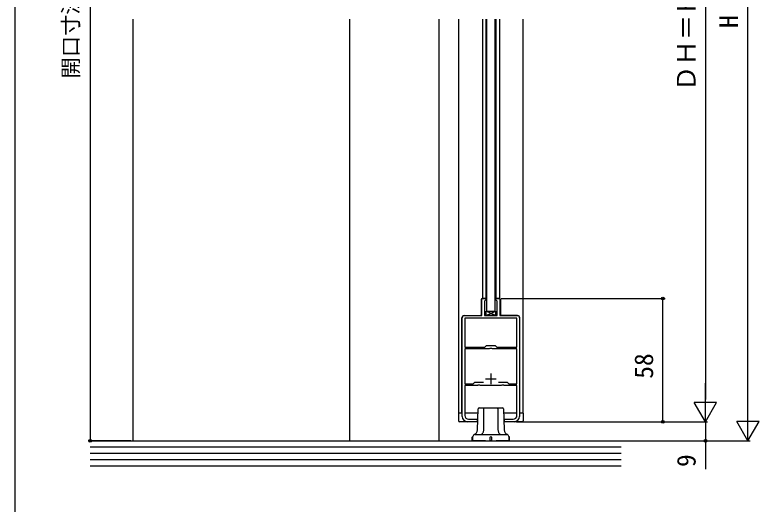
# Model space of a CAD drawing. Units: millimetres, scale not verified. Extents: x -525 to 525, y -783 to 779.
# Drawn here: x -525 to -174.8, y -21.8 to 208.6 of the extents above; entities that cross this region are included whole.
import ezdxf
from ezdxf.enums import TextEntityAlignment as Align

# ---------------------------------------------------------------- set-up
doc = ezdxf.new("R2010")
doc.units = ezdxf.units.MM
doc.header["$LTSCALE"] = 4
for name, color, linetype in [('0-2_YKK_11', 7, 'Continuous'), ('0-3_YKK_12', 2, 'Continuous'), ('0-4_YKK_13', 4, 'Continuous'), ('0-6_YKK_D', 6, 'Continuous'), ('0-7_YKK_ZWAK', 7, 'Continuous'), ('0-8_YSS_K', 3, 'Continuous')]:
    doc.layers.add(name, color=color, linetype=linetype)
doc.styles.add('ＭＳ ゴシック', font='')
doc.styles.get('ＭＳ ゴシック').set_extended_font_data('MS Gothic')

msp = doc.modelspace()

# ---------------------------------------------------------------- linework, layer by layer
at = {"layer": '0-2_YKK_11'}
for p, q in [((-314.502, 19.536), (-314.502, 66.036)), ((-287.502, 66.036), (-287.502, 19.536)), ((-301.002, 39.736), (-301.002, 34.736)), ((-303.502, 37.236), (-298.502, 37.236))]:
    msp.add_line(p, q, dxfattribs=at)
for points in [[(-313.502, 67.036), (-305.302, 67.036), (-305.302, 75.036), (-303.302, 75.036), (-303.302, 74.436), (-303.502, 74.236), (-304.002, 73.736), (-304.002, 67.036), (-298.002, 67.036), (-298.002, 73.736), (-298.502, 74.236), (-298.702, 74.436), (-298.702, 75.036), (-296.702, 75.036), (-296.702, 67.036), (-288.502, 67.036)], [(-297.469, 35.636), (-293.402, 35.636), (-292.602, 34.836), (-288.702, 34.836), (-288.702, 51.336), (-300.26, 51.336), (-300.538, 51.523), (-301.465, 51.523), (-301.743, 51.336), (-313.302, 51.336), (-313.302, 34.836), (-309.402, 34.836), (-308.602, 35.636), (-304.535, 35.636)], [(-288.702, 20.036), (-288.702, 34.036), (-294.66, 34.036), (-294.938, 34.223), (-295.865, 34.223), (-296.143, 34.036), (-300.544, 34.036), (-300.727, 34.156), (-301.277, 34.156), (-301.46, 34.036), (-305.86, 34.036), (-306.138, 34.223), (-307.065, 34.223), (-307.343, 34.036), (-313.302, 34.036), (-313.302, 20.036)], [(-311.502, 18.236), (-307.502, 18.236), (-307.502, 17.036), (-312.002, 17.036)], [(-290.002, 17.036), (-294.502, 17.036), (-294.502, 18.236), (-290.502, 18.236)]]:
    msp.add_lwpolyline(points, dxfattribs=at)
msp.add_lwpolyline([(-288.702, 65.836), (-313.302, 65.836), (-313.302, 52.136), (-303.802, 52.136), (-303.002, 52.936), (-299.002, 52.936), (-298.202, 52.136), (-288.702, 52.136)], close=True, dxfattribs=at)
msp.add_lwpolyline([(-288.702, 65.836), (-313.302, 65.836), (-313.302, 52.136), (-303.802, 52.136), (-303.002, 52.936), (-299.002, 52.936), (-298.202, 52.136), (-288.702, 52.136)], close=True, dxfattribs=at)
for centre, radius, start, end in [((-313.502, 66.036), 1, 90.00001, 179.99999), ((-288.502, 66.036), 1, 0.00001, 89.99999), ((-312.002, 19.536), 2.5, 180.00001, 269.99999), ((-311.502, 20.036), 1.8, 180.00001, 269.99999), ((-290.502, 20.036), 1.8, 270.00001, 359.99999), ((-290.002, 19.536), 2.5, 270.00001, 359.99999)]:
    msp.add_arc(centre, radius, start, end, dxfattribs=at)
at = {"layer": '0-3_YKK_12'}
for p, q in [((-367.504, 206.536), (-367.504, 8.036)), ((-325.504, 206.536), (-325.504, 8.036)), ((-316.002, 21.036), (-316.002, 206.536)), ((-305.002, 206.536), (-305.002, 74.994)), ((-303.302, 206.536), (-303.302, 75.036)), ((-298.702, 206.536), (-298.702, 75.036)), ((-297.002, 206.536), (-297.002, 74.994)), ((-286.002, 206.536), (-286.002, 21.036)), ((-305.502, 74.536), (-305.502, 67.336)), ((-303.002, 75.036), (-305.002, 75.036)), ((-297.002, 75.036), (-299.002, 75.036)), ((-296.502, 74.536), (-296.502, 67.336)), ((-313.602, 67.036), (-305.802, 67.036)), ((-288.402, 67.036), (-296.202, 67.036)), ((-314.602, 21.036), (-314.602, 66.036)), ((-287.402, 21.036), (-287.402, 66.036))]:
    msp.add_line(p, q, dxfattribs=at)
for centre, radius, start, end in [((-305.002, 74.536), 0.5, 90, 180), ((-297.002, 74.536), 0.5, 0, 90), ((-313.602, 66.036), 1, 90, 180), ((-305.802, 67.336), 0.3, 270, 0), ((-296.202, 67.336), 0.3, 180, 270), ((-288.402, 66.036), 1, 0, 90)]:
    msp.add_arc(centre, radius, start, end, dxfattribs=at)
at = {"layer": '0-4_YKK_13'}
for p, q in [((-303.152, 67.036), (-298.852, 69.036)), ((-298.852, 67.036), (-303.152, 69.036)), ((-303.002, 69.036), (-299.002, 69.036)), ((-316.202, 21.036), (-316.202, 17.536)), ((-314.502, 21.036), (-316.202, 21.036)), ((-307.002, 21.036), (-313.302, 21.036)), ((-307.249, 13.233), (-307.014, 23.048)), ((-306.514, 23.536), (-306.291, 23.536)), ((-306.291, 23.536), (-303.98, 23.536)), ((-304.327, 13.476), (-304.257, 23.048)), ((-303.98, 23.536), (-303.703, 23.536)), ((-303.703, 23.536), (-298.301, 23.536)), ((-298.301, 23.536), (-298.024, 23.536)), ((-298.024, 23.536), (-295.713, 23.536)), ((-297.746, 23.048), (-297.677, 13.476)), ((-295.713, 23.536), (-295.49, 23.536)), ((-288.702, 21.036), (-295.002, 21.036)), ((-294.99, 23.048), (-294.755, 13.233)), ((-285.802, 21.036), (-287.502, 21.036)), ((-285.802, 21.036), (-285.802, 17.536)), ((-307.102, 17.036), (-315.702, 17.036)), ((-286.302, 17.036), (-295.002, 17.036)), ((-308.467, 11.036), (-307.458, 11.036)), ((-307.458, 11.036), (-303.502, 11.036)), ((-303.502, 11.036), (-298.502, 11.036)), ((-298.502, 11.036), (-294.546, 11.036)), ((-294.546, 11.036), (-293.537, 11.036)), ((-309.802, 8.036), (-309.802, 9.736)), ((-309.502, 8.036), (-309.802, 8.036)), ((-309.502, 8.036), (-309.467, 10.053)), ((-309.502, 10.036), (-309.467, 10.036)), ((-308.698, 8.036), (-309.502, 8.036)), ((-303.502, 8.036), (-308.698, 8.036)), ((-303.502, 8.036), (-301.302, 8.036)), ((-301.302, 8.036), (-301.302, 9.736)), ((-301.002, 8.036), (-301.302, 8.036)), ((-300.702, 8.036), (-298.502, 8.036)), ((-293.306, 8.036), (-298.502, 8.036)), ((-292.502, 10.036), (-292.537, 10.036)), ((-292.202, 8.036), (-292.502, 8.036)), ((-292.202, 8.036), (-292.202, 9.736))]:
    msp.add_line(p, q, dxfattribs=at)
for points in [[(-303.002, 206.536), (-303.002, 69.036), (-299.002, 69.036), (-299.002, 206.536)], [(-304.257, 23.048), (-304.251, 23.143), (-304.234, 23.235), (-304.208, 23.32), (-304.174, 23.393), (-304.132, 23.454), (-304.085, 23.499), (-304.033, 23.526), (-303.98, 23.536)], [(-297.746, 23.048), (-297.753, 23.143), (-297.769, 23.235), (-297.795, 23.32), (-297.83, 23.393), (-297.872, 23.454), (-297.919, 23.499), (-297.97, 23.526), (-298.024, 23.536)], [(-305.713, 11.036), (-305.535, 11.056), (-305.36, 11.118), (-305.19, 11.22), (-305.029, 11.361), (-304.88, 11.537), (-304.744, 11.747), (-304.625, 11.986), (-304.523, 12.251), (-304.442, 12.538), (-304.381, 12.84), (-304.343, 13.155), (-304.327, 13.476)], [(-297.677, 13.476), (-297.661, 13.155), (-297.623, 12.84), (-297.562, 12.538), (-297.48, 12.251), (-297.379, 11.986), (-297.259, 11.747), (-297.124, 11.537), (-296.974, 11.361), (-296.814, 11.22), (-296.644, 11.118), (-296.469, 11.056), (-296.291, 11.036)], [(-300.702, 9.736), (-300.702, 8.036), (-301.002, 8.036)], [(-292.537, 10.053), (-292.502, 8.036), (-293.306, 8.036)]]:
    msp.add_lwpolyline(points, dxfattribs=at)
msp.add_lwpolyline([(-303.152, 67.036), (-303.152, 69.036), (-298.852, 69.036), (-298.852, 67.036)], close=True, dxfattribs=at)
for centre, radius, start, end in [((-306.514, 23.036), 0.5, 90, 178.62517), ((-295.49, 23.036), 0.5, 1.37483, 90), ((-315.702, 17.536), 0.5, 180, 270), ((-286.302, 17.536), 0.5, 270, 0), ((-308.467, 10.036), 1, 90, 179), ((-309.748, 13.293), 2.5, 291.47998, 358.62517), ((-292.255, 13.293), 2.5, 181.37483, 248.52002), ((-293.537, 10.036), 1, 1, 90), ((-309.502, 9.736), 0.3, 90, 180), ((-301.002, 9.736), 0.3, 90, 180), ((-301.002, 9.736), 0.3, 0, 90), ((-292.502, 9.736), 0.3, 0, 90)]:
    msp.add_arc(centre, radius, start, end, dxfattribs=at)
at = {"layer": '0-6_YKK_D'}
for p, q in [((-489.504, 408.036), (-489.504, 8.036)), ((-200.004, 402.535), (-200.004, 27.536)), ((-180.004, 18.536), (-180.004, 397.536)), ((-296.202, 75.036), (-219.004, 75.036)), ((-220.004, 17.036), (-220.004, 75.036)), ((-200.004, 17.036), (-200.004, 35.222)), ((-200.004, 17.036), (-205.254, 26.129)), ((-194.754, 26.129), (-205.254, 26.129)), ((-200.004, 17.036), (-194.754, 26.129)), ((-180.004, 8.036), (-180.004, 26.222)), ((-289.002, 17.036), (-199.004, 17.036)), ((-289.002, 17.036), (-199.004, 17.036)), ((-289.002, 17.036), (-219.004, 17.036)), ((-180.004, 8.036), (-185.254, 17.129)), ((-174.754, 17.129), (-185.254, 17.129)), ((-180.004, 8.036), (-174.754, 17.129)), ((-470.504, 8.036), (-490.504, 8.036)), ((-277.004, 8.036), (-179.004, 8.036)), ((-277.004, 8.036), (-199.004, 8.036))]:
    msp.add_line(p, q, dxfattribs=at)
msp.add_lwpolyline([(-200.004, 17.036), (-200.004, 8.036), (-200.004, -5.333)], dxfattribs=at)
for centre in [(-220.004, 75.036), (-220.004, 17.036), (-489.504, 8.036), (-200.004, 8.036)]:
    msp.add_circle(centre, 0.637, dxfattribs=at)
at = {"layer": '0-7_YKK_ZWAK'}
msp.add_line((-525, 747.3), (-525, -782.7), dxfattribs=at)
at = {"layer": '0-8_YSS_K'}
for p, q in [((-469.504, 206.536), (-469.504, 8.036)), ((-489.504, 8.036), (-239.64, 8.036)), ((-239.64, 5.036), (-489.504, 5.036)), ((-239.64, 2.036), (-489.504, 2.036)), ((-239.64, -0.964), (-489.504, -0.964)), ((-239.64, -3.964), (-489.504, -3.964))]:
    msp.add_line(p, q, dxfattribs=at)

# ---------------------------------------------------------------- texts
at = {"layer": '0-6_YKK_D', "style": 'ＭＳ ゴシック'}
for s, height, p in [('ＤＨ＝Ｈ－4', 8.798, (-202.004, 172.661)), ('開口寸法', 7.331, (-492.868, 178.717)), ('H', 8.798, (-182.004, 202.445)), ('58', 8.798, (-222.004, 37.274)), ('9', 8.798, (-202.004, -4.287))]:
    msp.add_text(s, height=height, rotation=90, dxfattribs=at).set_placement(p, align=Align.BOTTOM_LEFT)

doc.saveas('drawing.dxf')
